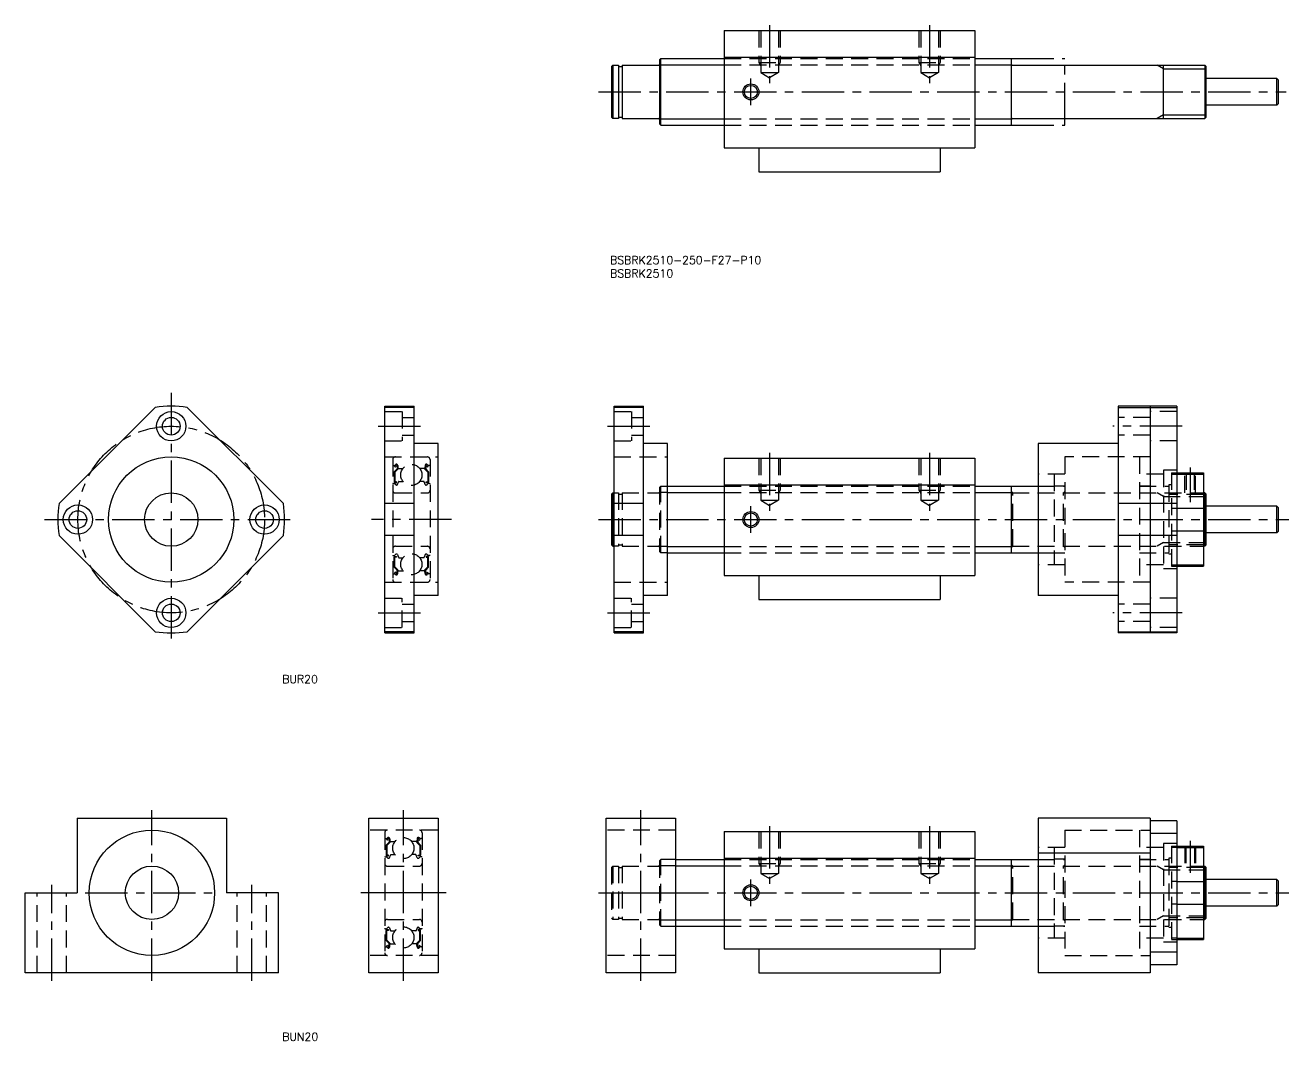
# Model space of a CAD drawing. Extents: x -219 to 518, y -294 to 90.
# Drawn here: x -219.3 to 254.5, y -294.3 to 86.6 of the extents above; entities that cross this region are included whole.
import ezdxf

# ---------------------------------------------------------------- set-up
doc = ezdxf.new("R2010")
doc.units = 0
doc.header["$LTSCALE"] = 0.5
for name, pattern in [('CENTER', [50.8, 31.75, -6.35, 6.35, -6.35]), ('DASHED', [19.05, 12.7, -6.35]), ('PHANTOM', [63.5, 31.75, -6.35, 6.35, -6.35, 6.35, -6.35])]:
    doc.linetypes.add(name, pattern=pattern)
for name, color, linetype in [('MSM_CENTER', 1, 'CENTER'), ('MSM_CONTINUOUS', 7, 'CONTINUOUS'), ('MSM_DASHED', 4, 'DASHED'), ('MSM_IMAGINARY', 6, 'PHANTOM'), ('MSM_NARROW', 5, 'CONTINUOUS'), ('MSM_PART_NUMBER', 7, 'CONTINUOUS')]:
    doc.layers.add(name, color=color, linetype=linetype)
doc.styles.get("Standard").update_dxf_attribs({"font": 'txt.shx', "height": 3, "bigfont": 'bigfont.shx'})

# ---------------------------------------------------------------- blocks, each defined once
blk = doc.blocks.new('*U15')
at = {"layer": 'MSM_PART_NUMBER'}
blk.add_text('BSBRK2510-250-F27-P10', height=3, dxfattribs=at).set_placement((0, -3))
blk = doc.blocks.new('*U16')
at = {"layer": 'MSM_PART_NUMBER'}
blk.add_text('BSBRK2510', height=3, dxfattribs=at).set_placement((0, -8))
blk = doc.blocks.new('*U17')
at = {"layer": 'MSM_PART_NUMBER'}
blk.add_text('BUR20', height=3, dxfattribs=at).set_placement((-122.96, -160.19))
blk = doc.blocks.new('*U18')
at = {"layer": 'MSM_PART_NUMBER'}
blk.add_text('BUN20', height=3, dxfattribs=at).set_placement((-122.96, -294.31))

msp = doc.modelspace()

# ---------------------------------------------------------------- linework, layer by layer
at = {"layer": 'MSM_CENTER'}
for p, q in [((59.8, 86.6), (59.8, 64.94)), ((119.8, 86.6), (119.8, 64.94)), ((52.8, 56.6), (52.8, 66.6)), ((-4.33, 61.6), (253.47, 61.6)), ((-164.57, -51.31), (-164.57, -146.31)), ((-87.03, -63.81), (-71.03, -63.81)), ((-1.03, -63.81), (14.97, -63.81)), ((214.47, -63.81), (188.47, -63.81)), ((59.8, -73.81), (59.8, -95.48)), ((119.8, -73.81), (119.8, -95.48)), ((217.47, -79.31), (217.47, -92.31)), ((52.8, -103.81), (52.8, -93.81)), ((-212.07, -98.81), (-117.07, -98.81)), ((-59.53, -98.81), (-89.53, -98.81)), ((-4.33, -98.81), (254.47, -98.81)), ((-87.03, -133.81), (-71.03, -133.81)), ((-1.03, -133.81), (14.97, -133.81)), ((214.47, -133.81), (188.47, -133.81)), ((-171.8, -271.81), (-171.8, -207.81)), ((-77.53, -271.81), (-77.53, -207.81)), ((11.47, -271.81), (11.47, -207.81)), ((59.8, -213.81), (59.8, -235.48)), ((119.8, -213.81), (119.8, -235.48)), ((217.47, -219.31), (217.47, -231.31)), ((-209.3, -271.81), (-209.3, -235.81)), ((-134.3, -271.81), (-134.3, -235.81)), ((52.8, -243.81), (52.8, -233.81)), ((-196.8, -238.81), (-146.8, -238.81)), ((-61.53, -238.81), (-93.53, -238.81)), ((-4.33, -238.81), (254.47, -238.81))]:
    msp.add_line(p, q, dxfattribs=at)
msp.add_circle((-164.57, -98.81), 35, dxfattribs=at)
at = {"layer": 'MSM_CONTINUOUS'}
for p, q in [((42.8, 84.6), (42.8, 40.6)), ((42.8, 84.6), (136.8, 84.6)), ((136.8, 84.6), (136.8, 40.6)), ((0.47, 71.1), (0.97, 71.6)), ((0.47, 71.1), (0.47, 52.1)), ((0.97, 71.6), (3.12, 71.6)), ((0.97, 71.6), (0.97, 51.6)), ((3.12, 71.6), (3.12, 51.6)), ((3.12, 71.1), (4.47, 71.1)), ((4.47, 71.6), (4.47, 51.6)), ((4.47, 71.6), (18.17, 71.6)), ((18.97, 74.1), (18.47, 73.6)), ((18.47, 73.6), (18.47, 49.6)), ((18.97, 74.1), (42.8, 74.1)), ((18.97, 49.1), (18.97, 74.1)), ((42.8, 74.6), (136.8, 74.6)), ((136.8, 74.1), (150.47, 74.1)), ((150.47, 49.1), (150.47, 74.1)), ((150.77, 71.6), (222.97, 71.6)), ((207.47, 51.6), (207.47, 71.6)), ((223.47, 71.1), (222.97, 71.6)), ((222.97, 71.6), (222.97, 51.6)), ((223.47, 52.1), (223.47, 71.1)), ((249.97, 66.6), (223.47, 66.6)), ((250.47, 66.1), (249.97, 66.6)), ((249.97, 56.6), (249.97, 66.6)), ((250.47, 66.1), (250.47, 57.1)), ((249.97, 56.6), (250.47, 57.1)), ((249.97, 56.6), (223.47, 56.6)), ((0.97, 51.6), (0.47, 52.1)), ((3.12, 51.6), (0.97, 51.6)), ((3.12, 52.1), (4.47, 52.1)), ((4.47, 51.6), (18.17, 51.6)), ((18.97, 49.1), (18.47, 49.6)), ((18.97, 49.1), (42.8, 49.1)), ((136.8, 49.1), (150.47, 49.1)), ((150.77, 51.6), (222.97, 51.6)), ((222.97, 51.6), (223.47, 52.1)), ((42.8, 40.6), (136.8, 40.6)), ((55.8, 40.6), (55.8, 31.6)), ((123.8, 40.6), (123.8, 31.6)), ((55.8, 31.6), (123.8, 31.6)), ((-170.58, -56.74), (-206.64, -92.8)), ((-158.56, -56.74), (-122.5, -92.8)), ((-84.53, -141.31), (-84.53, -56.31)), ((-84.53, -56.31), (-73.53, -56.31)), ((-73.53, -56.74), (-84.53, -56.74)), ((-73.53, -141.31), (-73.53, -56.31)), ((1.47, -141.31), (1.47, -56.31)), ((1.47, -56.31), (12.47, -56.31)), ((12.47, -56.74), (1.47, -56.74)), ((12.47, -141.31), (12.47, -56.31)), ((212.47, -56.31), (190.47, -56.31)), ((190.47, -56.31), (190.47, -141.31)), ((190.47, -56.74), (212.47, -56.74)), ((202.47, -56.31), (202.47, -141.31)), ((212.47, -56.31), (212.47, -141.31)), ((-64.53, -70.31), (-73.53, -70.31)), ((-64.53, -127.31), (-64.53, -70.31)), ((21.47, -70.31), (12.47, -70.31)), ((21.47, -127.31), (21.47, -70.31)), ((190.47, -70.31), (160.47, -70.31)), ((160.47, -70.31), (160.47, -127.31)), ((42.8, -75.81), (42.8, -119.81)), ((42.8, -75.81), (136.8, -75.81)), ((136.8, -75.81), (136.8, -119.81)), ((212.47, -81.31), (222.47, -81.31)), ((212.47, -81.83), (222.47, -81.83)), ((222.47, -81.31), (222.47, -116.31)), ((0.47, -89.31), (0.97, -88.81)), ((0.47, -89.31), (0.47, -108.31)), ((0.97, -88.81), (0.97, -108.81)), ((0.97, -88.81), (1.47, -88.81)), ((21.47, -86.31), (42.8, -86.31)), ((42.8, -85.81), (136.8, -85.81)), ((136.8, -86.31), (160.47, -86.31)), ((150.47, -111.31), (150.47, -86.31)), ((222.97, -88.81), (222.47, -88.81)), ((223.47, -89.31), (222.97, -88.81)), ((222.97, -88.81), (222.97, -108.81)), ((223.47, -108.31), (223.47, -89.31)), ((-73.53, -92.8), (-84.53, -92.8)), ((12.47, -92.8), (1.47, -92.8)), ((212.47, -92.8), (190.47, -92.8)), ((212.47, -94.58), (222.47, -94.58)), ((249.97, -93.81), (223.47, -93.81)), ((250.47, -94.31), (249.97, -93.81)), ((249.97, -103.81), (249.97, -93.81)), ((250.47, -94.31), (250.47, -103.31)), ((212.47, -103.05), (222.47, -103.05)), ((249.97, -103.81), (223.47, -103.81)), ((249.97, -103.81), (250.47, -103.31)), ((-206.64, -104.82), (-170.58, -140.89)), ((-122.5, -104.82), (-158.56, -140.89)), ((-73.53, -104.82), (-84.53, -104.82)), ((0.97, -108.81), (0.47, -108.31)), ((0.97, -108.81), (1.47, -108.81)), ((12.47, -104.82), (1.47, -104.82)), ((212.47, -104.82), (190.47, -104.82)), ((222.97, -108.81), (222.47, -108.81)), ((222.97, -108.81), (223.47, -108.31)), ((21.47, -111.31), (42.8, -111.31)), ((136.8, -111.31), (160.47, -111.31)), ((212.47, -115.79), (222.47, -115.79)), ((212.47, -116.31), (222.47, -116.31)), ((42.8, -119.81), (136.8, -119.81)), ((55.8, -119.81), (55.8, -128.81)), ((123.8, -119.81), (123.8, -128.81)), ((-64.53, -127.31), (-73.53, -127.31)), ((21.47, -127.31), (12.47, -127.31)), ((190.47, -127.31), (160.47, -127.31)), ((55.8, -128.81), (123.8, -128.81)), ((-73.53, -140.89), (-84.53, -140.89)), ((-84.53, -141.31), (-73.53, -141.31)), ((12.47, -140.89), (1.47, -140.89)), ((1.47, -141.31), (12.47, -141.31)), ((190.47, -140.89), (212.47, -140.89)), ((212.47, -141.31), (190.47, -141.31)), ((-199.8, -210.81), (-199.8, -238.81)), ((-199.8, -210.81), (-143.8, -210.81)), ((-143.8, -210.81), (-143.8, -238.81)), ((-90.53, -268.81), (-90.53, -210.81)), ((-90.53, -210.81), (-64.53, -210.81)), ((-64.53, -210.81), (-64.53, -268.81)), ((-1.53, -268.81), (-1.53, -210.81)), ((-1.53, -210.81), (24.47, -210.81)), ((24.47, -210.81), (24.47, -268.81)), ((202.47, -210.81), (160.47, -210.81)), ((160.47, -210.81), (160.47, -268.81)), ((202.47, -210.81), (202.47, -268.81)), ((212.47, -211.81), (202.47, -211.81)), ((212.47, -211.81), (212.47, -265.81)), ((42.8, -215.81), (42.8, -259.81)), ((42.8, -215.81), (136.8, -215.81)), ((136.8, -215.81), (136.8, -259.81)), ((212.47, -216.54), (202.47, -216.54)), ((212.47, -221.31), (222.47, -221.31)), ((212.47, -221.83), (222.47, -221.83)), ((222.47, -221.31), (222.47, -256.31)), ((24.47, -226.31), (42.8, -226.31)), ((42.8, -225.81), (136.8, -225.81)), ((136.8, -226.31), (160.47, -226.31)), ((150.47, -251.31), (150.47, -226.31)), ((160.47, -223.81), (202.47, -223.81)), ((222.47, -228.81), (222.97, -228.81)), ((223.47, -229.31), (222.97, -228.81)), ((222.97, -228.81), (222.97, -248.81)), ((223.47, -248.31), (223.47, -229.31)), ((212.47, -234.58), (222.47, -234.58)), ((249.97, -233.81), (223.47, -233.81)), ((250.47, -234.31), (249.97, -233.81)), ((249.97, -243.81), (249.97, -233.81)), ((250.47, -234.31), (250.47, -243.31)), ((-219.3, -268.81), (-219.3, -238.81)), ((-124.3, -268.81), (-124.3, -238.81)), ((-64.53, -238.81), (-90.53, -238.81)), ((-1.53, -238.81), (24.47, -238.81)), ((212.47, -243.05), (222.47, -243.05)), ((249.97, -243.81), (223.47, -243.81)), ((249.97, -243.81), (250.47, -243.31)), ((222.47, -248.81), (222.97, -248.81)), ((222.97, -248.81), (223.47, -248.31)), ((24.47, -251.31), (42.8, -251.31)), ((136.8, -251.31), (160.47, -251.31)), ((212.47, -255.79), (222.47, -255.79)), ((42.8, -259.81), (136.8, -259.81)), ((55.8, -259.81), (55.8, -268.81)), ((123.8, -259.81), (123.8, -268.81)), ((212.47, -256.31), (222.47, -256.31)), ((212.47, -261.08), (202.47, -261.08)), ((-124.3, -268.81), (-219.3, -268.81)), ((-64.53, -268.81), (-90.53, -268.81)), ((24.47, -268.81), (-1.53, -268.81)), ((55.8, -268.81), (123.8, -268.81)), ((202.47, -268.81), (160.47, -268.81)), ((212.47, -265.81), (202.47, -265.81))]:
    msp.add_line(p, q, dxfattribs=at)
for points in [[(-219.3, -238.81), (-199.8, -238.81)], [(-124.3, -238.81), (-143.8, -238.81)]]:
    msp.add_lwpolyline(points, dxfattribs=at)
for centre, radius in [((52.8, 61.6), 2.46), ((-164.57, -63.81), 5.5), ((-164.57, -63.81), 3.3), ((-164.57, -98.81), 23.5), ((-164.57, -98.81), 10), ((-199.57, -98.81), 5.5), ((-129.57, -98.81), 5.5), ((-199.57, -98.81), 3.3), ((-129.57, -98.81), 3.3), ((52.8, -98.81), 2.46), ((-164.57, -133.81), 5.5), ((-164.57, -133.81), 3.3), ((-171.8, -238.81), 23.5), ((-171.8, -238.81), 10), ((52.8, -238.81), 2.46)]:
    msp.add_circle(centre, radius, dxfattribs=at)
for centre, radius, start, end in [((18.17, 71.9), 0.3, 270, 0), ((150.77, 71.9), 0.3, 180, 270), ((18.17, 51.3), 0.3, 0, 90), ((150.77, 51.3), 0.3, 90, 180), ((-164.57, -98.81), 42.5, 81.8699, 98.1301), ((-164.57, -98.81), 42.5, 171.8699, 188.1301), ((-164.57, -98.81), 42.5, 351.8699, 8.1301), ((-164.57, -98.81), 42.5, 261.8699, 278.1301)]:
    msp.add_arc(centre, radius, start, end, dxfattribs=at)
at = {"layer": 'MSM_DASHED'}
for p, q in [((55.8, 84.6), (55.8, 72.6)), ((56.47, 84.6), (56.47, 68.85)), ((63.12, 84.6), (63.12, 68.85)), ((63.8, 84.6), (63.8, 72.6)), ((115.8, 84.6), (115.8, 72.6)), ((116.47, 84.6), (116.47, 68.85)), ((123.12, 84.6), (123.12, 68.85)), ((123.8, 84.6), (123.8, 72.6)), ((42.8, 74.1), (136.8, 74.1)), ((42.8, 71.75), (136.8, 71.75)), ((55.8, 72.6), (63.8, 72.6)), ((55.8, 72.6), (56.47, 71.43)), ((63.8, 72.6), (63.12, 71.43)), ((115.8, 72.6), (123.8, 72.6)), ((115.8, 72.6), (116.47, 71.43)), ((123.8, 72.6), (123.12, 71.43)), ((56.47, 68.85), (63.12, 68.85)), ((56.47, 68.85), (59.8, 66.94)), ((63.12, 68.85), (59.8, 66.94)), ((116.47, 68.85), (123.12, 68.85)), ((116.47, 68.85), (119.8, 66.94)), ((123.12, 68.85), (119.8, 66.94)), ((42.8, 51.45), (136.8, 51.45)), ((42.8, 49.1), (136.8, 49.1)), ((-84.53, -58.31), (-78.03, -58.31)), ((-78.03, -58.31), (-78.03, -69.31)), ((-78.03, -60.51), (-73.53, -60.51)), ((1.47, -58.31), (7.97, -58.31)), ((7.97, -58.31), (7.97, -69.31)), ((7.97, -60.51), (12.47, -60.51)), ((202.47, -60.51), (190.47, -60.51)), ((212.47, -58.31), (202.47, -58.31)), ((-84.53, -69.31), (-78.03, -69.31)), ((-78.03, -67.11), (-73.53, -67.11)), ((1.47, -69.31), (7.97, -69.31)), ((7.97, -67.11), (12.47, -67.11)), ((202.47, -67.11), (190.47, -67.11)), ((212.47, -69.31), (202.47, -69.31)), ((-84.53, -75.31), (-64.53, -75.31)), ((1.47, -75.31), (21.47, -75.31)), ((202.47, -75.31), (170.47, -75.31)), ((170.47, -75.31), (170.47, -122.31)), ((198.47, -75.31), (198.47, -122.31)), ((-81.53, -76.31), (-81.53, -121.31)), ((-81.33, -78.51), (-80.75, -78.51)), ((-79.9, -79.81), (-81, -80.91)), ((-80.75, -78.51), (-80.53, -78.25)), ((-80.48, -79.13), (-80.71, -78.94)), ((-79.6, -79.93), (-80.7, -81.03)), ((-80.52, -78.71), (-80.3, -78.45)), ((-80.29, -78.9), (-80.52, -78.71)), ((-80.48, -79.13), (-80.29, -78.9)), ((-79.95, -78.57), (-79.9, -79.81)), ((-79.65, -78.53), (-79.57, -79.43)), ((-79.6, -79.09), (-79.6, -79.93)), ((-79.37, -79.61), (-77.65, -79.61)), ((-69.69, -79.61), (-71.4, -79.61)), ((-69.41, -78.53), (-69.49, -79.43)), ((-69.46, -79.09), (-69.46, -79.93)), ((-69.46, -79.93), (-68.36, -81.03)), ((-69.11, -78.57), (-69.16, -79.81)), ((-69.16, -79.81), (-68.06, -80.91)), ((-68.77, -78.9), (-68.54, -78.71)), ((-68.57, -79.13), (-68.77, -78.9)), ((-68.54, -78.71), (-68.75, -78.45)), ((-68.57, -79.13), (-68.34, -78.94)), ((-68.31, -78.51), (-68.53, -78.25)), ((-67.73, -78.51), (-68.31, -78.51)), ((-67.53, -76.31), (-67.53, -121.31)), ((55.8, -75.81), (55.8, -87.81)), ((56.47, -75.81), (56.47, -91.56)), ((63.12, -75.81), (63.12, -91.56)), ((63.8, -75.81), (63.8, -87.81)), ((115.8, -75.81), (115.8, -87.81)), ((116.47, -75.81), (116.47, -91.56)), ((123.12, -75.81), (123.12, -91.56)), ((123.8, -75.81), (123.8, -87.81)), ((212.47, -80.31), (207.47, -80.31)), ((207.47, -80.31), (207.47, -117.31)), ((-81, -80.91), (-81, -84.71)), ((-80.7, -81.03), (-80.7, -84.71)), ((-80.08, -84.71), (-80.7, -84.71)), ((-80.7, -85.01), (-80.08, -85.01)), ((-80.08, -85.01), (-80.08, -84.71)), ((-79.73, -85.67), (-79.37, -84.65)), ((-79.19, -84.51), (-77.65, -84.51)), ((-69.87, -84.51), (-71.4, -84.51)), ((-69.32, -85.67), (-69.68, -84.65)), ((-68.98, -84.71), (-68.36, -84.71)), ((-68.98, -85.01), (-68.98, -84.71)), ((-68.36, -85.01), (-68.98, -85.01)), ((-68.36, -81.03), (-68.36, -84.71)), ((-68.06, -80.91), (-68.06, -84.71)), ((170.47, -81.81), (160.47, -81.81)), ((166.47, -81.81), (166.47, -115.81)), ((207.47, -81.81), (198.47, -81.81)), ((210.47, -81.31), (210.47, -116.31)), ((210.47, -81.31), (212.47, -81.31)), ((210.47, -81.83), (212.47, -81.83)), ((215.47, -88.81), (215.47, -81.31)), ((215.97, -81.31), (215.97, -88.81)), ((218.97, -81.31), (218.97, -88.81)), ((219.47, -88.81), (219.47, -81.31)), ((-81.33, -85.31), (-80.83, -85.31)), ((-80.83, -85.31), (-80.45, -85.69)), ((-80.53, -88.81), (-68.53, -88.81)), ((-68.23, -85.31), (-68.6, -85.69)), ((-67.73, -85.31), (-68.23, -85.31)), ((1.47, -88.81), (3.12, -88.81)), ((3.12, -88.81), (3.12, -108.81)), ((3.12, -89.31), (4.47, -89.31)), ((4.47, -88.81), (4.47, -108.81)), ((4.47, -88.81), (18.17, -88.81)), ((18.97, -86.31), (18.47, -86.81)), ((18.47, -86.81), (18.47, -110.81)), ((21.47, -88.66), (18.47, -88.66)), ((18.97, -111.31), (18.97, -86.31)), ((18.97, -86.31), (21.47, -86.31)), ((42.8, -86.31), (136.8, -86.31)), ((42.8, -88.66), (136.8, -88.66)), ((55.8, -87.81), (63.8, -87.81)), ((55.8, -87.81), (56.47, -88.99)), ((63.8, -87.81), (63.12, -88.99)), ((115.8, -87.81), (123.8, -87.81)), ((115.8, -87.81), (116.47, -88.99)), ((123.8, -87.81), (123.12, -88.99)), ((150.97, -88.81), (150.47, -88.31)), ((150.77, -88.81), (222.47, -88.81)), ((150.97, -108.81), (150.97, -88.81)), ((160.47, -86.31), (170.47, -86.31)), ((170.47, -86.26), (166.47, -86.26)), ((169.97, -88.81), (170.47, -88.31)), ((169.97, -108.81), (169.97, -88.81)), ((202.47, -86.26), (198.47, -86.26)), ((198.47, -86.31), (209.47, -86.31)), ((207.47, -90.17), (205.13, -88.81)), ((210.47, -85.81), (209.47, -85.81)), ((209.47, -85.81), (209.47, -111.81)), ((222.47, -89.36), (209.47, -89.36)), ((56.47, -91.56), (63.12, -91.56)), ((56.47, -91.56), (59.8, -93.48)), ((63.12, -91.56), (59.8, -93.48)), ((116.47, -91.56), (123.12, -91.56)), ((116.47, -91.56), (119.8, -93.48)), ((123.12, -91.56), (119.8, -93.48)), ((207.47, -90.17), (222.47, -90.17)), ((210.47, -94.58), (212.47, -94.58)), ((210.47, -103.05), (212.47, -103.05)), ((-80.53, -108.81), (-68.53, -108.81)), ((3.12, -108.81), (1.47, -108.81)), ((3.12, -108.31), (4.47, -108.31)), ((4.47, -108.81), (18.17, -108.81)), ((21.47, -108.96), (18.47, -108.96)), ((42.8, -108.96), (136.8, -108.96)), ((150.97, -108.81), (150.47, -109.31)), ((150.77, -108.81), (222.47, -108.81)), ((169.97, -108.81), (170.47, -109.31)), ((207.47, -107.46), (205.13, -108.81)), ((207.47, -107.46), (222.47, -107.46)), ((222.47, -108.27), (209.47, -108.27)), ((-81.33, -112.31), (-80.83, -112.31)), ((-81, -116.72), (-81, -112.91)), ((-80.83, -112.31), (-80.45, -111.94)), ((-80.7, -112.61), (-80.08, -112.61)), ((-80.7, -116.59), (-80.7, -112.91)), ((-80.08, -112.91), (-80.7, -112.91)), ((-80.08, -112.61), (-80.08, -112.91)), ((-79.73, -111.96), (-79.37, -112.98)), ((-79.19, -113.11), (-77.65, -113.11)), ((-69.87, -113.11), (-71.4, -113.11)), ((-69.32, -111.96), (-69.68, -112.98)), ((-68.36, -112.61), (-68.98, -112.61)), ((-68.98, -112.61), (-68.98, -112.91)), ((-68.98, -112.91), (-68.36, -112.91)), ((-68.23, -112.31), (-68.6, -111.94)), ((-68.36, -116.59), (-68.36, -112.91)), ((-67.73, -112.31), (-68.23, -112.31)), ((-68.06, -116.72), (-68.06, -112.91)), ((18.97, -111.31), (18.47, -110.81)), ((21.47, -111.31), (18.97, -111.31)), ((42.8, -111.31), (136.8, -111.31)), ((160.47, -111.31), (170.47, -111.31)), ((170.47, -111.36), (166.47, -111.36)), ((198.47, -111.31), (209.47, -111.31)), ((202.47, -111.36), (198.47, -111.36)), ((210.47, -111.81), (209.47, -111.81)), ((-79.9, -117.82), (-81, -116.72)), ((-79.6, -117.69), (-80.7, -116.59)), ((-79.95, -119.06), (-79.9, -117.82)), ((-79.65, -119.1), (-79.57, -118.2)), ((-79.6, -118.54), (-79.6, -117.69)), ((-79.37, -118.01), (-77.65, -118.01)), ((-69.69, -118.01), (-71.4, -118.01)), ((-69.41, -119.1), (-69.49, -118.2)), ((-69.46, -117.69), (-68.36, -116.59)), ((-69.46, -118.54), (-69.46, -117.69)), ((-69.16, -117.82), (-68.06, -116.72)), ((-69.11, -119.06), (-69.16, -117.82)), ((170.47, -115.81), (160.47, -115.81)), ((207.47, -115.81), (198.47, -115.81)), ((212.47, -117.31), (207.47, -117.31)), ((210.47, -115.79), (212.47, -115.79)), ((210.47, -116.31), (212.47, -116.31)), ((-84.53, -122.31), (-64.53, -122.31)), ((-81.33, -119.11), (-80.75, -119.11)), ((-80.75, -119.11), (-80.53, -119.38)), ((-80.48, -118.5), (-80.71, -118.69)), ((-80.29, -118.73), (-80.52, -118.92)), ((-80.52, -118.92), (-80.3, -119.18)), ((-80.48, -118.5), (-80.29, -118.73)), ((-68.57, -118.5), (-68.77, -118.73)), ((-68.77, -118.73), (-68.54, -118.92)), ((-68.54, -118.92), (-68.75, -119.18)), ((-68.57, -118.5), (-68.34, -118.69)), ((-68.31, -119.11), (-68.53, -119.38)), ((-67.73, -119.11), (-68.31, -119.11)), ((1.47, -122.31), (21.47, -122.31)), ((202.47, -122.31), (170.47, -122.31)), ((-84.53, -128.31), (-78.03, -128.31)), ((-78.03, -139.31), (-78.03, -128.31)), ((-78.03, -130.51), (-73.53, -130.51)), ((1.47, -128.31), (7.97, -128.31)), ((7.97, -139.31), (7.97, -128.31)), ((7.97, -130.51), (12.47, -130.51)), ((202.47, -130.51), (190.47, -130.51)), ((212.47, -128.31), (202.47, -128.31)), ((-78.03, -137.11), (-73.53, -137.11)), ((7.97, -137.11), (12.47, -137.11)), ((202.47, -137.11), (190.47, -137.11)), ((-84.53, -139.31), (-78.03, -139.31)), ((1.47, -139.31), (7.97, -139.31)), ((212.47, -139.31), (202.47, -139.31)), ((-64.53, -215.31), (-90.53, -215.31)), ((-84.53, -216.31), (-84.53, -261.31)), ((-70.53, -216.31), (-70.53, -261.31)), ((24.47, -215.31), (-1.53, -215.31)), ((55.8, -215.81), (55.8, -227.81)), ((56.47, -215.81), (56.47, -231.56)), ((63.12, -215.81), (63.12, -231.56)), ((63.8, -215.81), (63.8, -227.81)), ((115.8, -215.81), (115.8, -227.81)), ((116.47, -215.81), (116.47, -231.56)), ((123.12, -215.81), (123.12, -231.56)), ((123.8, -215.81), (123.8, -227.81)), ((170.47, -215.31), (170.47, -262.31)), ((170.47, -215.31), (202.47, -215.31)), ((198.47, -215.31), (198.47, -262.31)), ((-84.33, -218.51), (-83.9, -218.51)), ((-82.9, -219.81), (-84, -220.91)), ((-84, -220.91), (-84, -224.71)), ((-83.75, -218.51), (-83.53, -218.25)), ((-83.48, -219.13), (-83.71, -218.94)), ((-82.6, -219.93), (-83.7, -221.03)), ((-83.7, -221.03), (-83.7, -224.71)), ((-83.52, -218.71), (-83.3, -218.45)), ((-83.29, -218.9), (-83.52, -218.71)), ((-83.48, -219.13), (-83.29, -218.9)), ((-82.95, -218.57), (-82.9, -219.81)), ((-82.65, -218.53), (-82.57, -219.43)), ((-82.6, -219.09), (-82.6, -219.93)), ((-82.37, -219.61), (-80.65, -219.61)), ((-72.69, -219.61), (-74.4, -219.61)), ((-72.41, -218.53), (-72.49, -219.43)), ((-72.46, -219.09), (-72.46, -219.93)), ((-72.46, -219.93), (-71.36, -221.03)), ((-72.11, -218.57), (-72.16, -219.81)), ((-72.16, -219.81), (-71.06, -220.91)), ((-71.77, -218.9), (-71.54, -218.71)), ((-71.57, -219.13), (-71.77, -218.9)), ((-71.54, -218.71), (-71.75, -218.45)), ((-71.57, -219.13), (-71.34, -218.94)), ((-71.31, -218.51), (-71.53, -218.25)), ((-71.36, -221.03), (-71.36, -224.71)), ((-70.73, -218.51), (-71.15, -218.51)), ((-71.06, -220.91), (-71.06, -224.71)), ((170.47, -221.81), (160.47, -221.81)), ((166.47, -221.81), (166.47, -255.81)), ((207.47, -221.81), (198.47, -221.81)), ((212.47, -220.31), (207.47, -220.31)), ((207.47, -220.31), (207.47, -257.31)), ((210.47, -221.31), (210.47, -256.31)), ((210.47, -221.31), (212.47, -221.31)), ((212.47, -221.83), (210.47, -221.83)), ((215.47, -221.31), (215.47, -228.81)), ((215.85, -221.31), (215.85, -228.81)), ((219.09, -221.31), (219.09, -228.81)), ((219.47, -221.31), (219.47, -228.81)), ((-84.33, -225.31), (-83.83, -225.31)), ((-83.83, -225.31), (-83.45, -225.69)), ((-83.08, -224.71), (-83.7, -224.71)), ((-83.7, -225.01), (-83.08, -225.01)), ((-83.08, -225.01), (-83.08, -224.71)), ((-82.73, -225.67), (-82.37, -224.65)), ((-82.19, -224.51), (-80.65, -224.51)), ((-72.87, -224.51), (-74.4, -224.51)), ((-72.32, -225.67), (-72.68, -224.65)), ((-71.98, -224.71), (-71.36, -224.71)), ((-71.98, -225.01), (-71.98, -224.71)), ((-71.36, -225.01), (-71.98, -225.01)), ((-71.23, -225.31), (-71.6, -225.69)), ((-70.73, -225.31), (-71.23, -225.31)), ((18.97, -226.31), (18.47, -226.81)), ((18.47, -226.81), (18.47, -250.81)), ((18.97, -251.31), (18.97, -226.31)), ((24.47, -226.31), (18.97, -226.31)), ((42.8, -226.31), (136.8, -226.31)), ((160.47, -226.31), (170.47, -226.31)), ((170.47, -226.26), (166.47, -226.26)), ((198.47, -226.26), (202.47, -226.26)), ((198.47, -226.31), (209.47, -226.31)), ((210.47, -225.81), (209.47, -225.81)), ((209.47, -225.81), (209.47, -251.81)), ((-83.53, -228.81), (-71.53, -228.81)), ((0.47, -229.31), (0.97, -228.81)), ((0.47, -229.31), (0.47, -248.31)), ((0.97, -228.81), (3.12, -228.81)), ((0.97, -228.81), (0.97, -248.81)), ((3.12, -228.81), (3.12, -248.81)), ((3.12, -229.31), (4.47, -229.31)), ((4.47, -228.81), (4.47, -248.81)), ((4.47, -228.81), (18.17, -228.81)), ((24.47, -228.66), (18.47, -228.66)), ((42.8, -228.66), (136.8, -228.66)), ((55.8, -227.81), (63.8, -227.81)), ((55.8, -227.81), (56.47, -228.99)), ((56.47, -231.56), (63.12, -231.56)), ((56.47, -231.56), (59.8, -233.48)), ((63.12, -231.56), (59.8, -233.48)), ((63.8, -227.81), (63.12, -228.99)), ((115.8, -227.81), (123.8, -227.81)), ((115.8, -227.81), (116.47, -228.99)), ((116.47, -231.56), (123.12, -231.56)), ((116.47, -231.56), (119.8, -233.48)), ((123.12, -231.56), (119.8, -233.48)), ((123.8, -227.81), (123.12, -228.99)), ((150.97, -228.81), (150.47, -228.31)), ((150.77, -228.81), (222.47, -228.81)), ((150.97, -248.81), (150.97, -228.81)), ((169.97, -228.81), (170.47, -228.31)), ((169.97, -248.81), (169.97, -228.81)), ((207.47, -230.17), (205.13, -228.81)), ((207.47, -230.17), (222.47, -230.17)), ((222.47, -229.36), (209.47, -229.36)), ((212.47, -234.58), (210.47, -234.58)), ((-214.8, -268.81), (-214.8, -238.81)), ((-203.8, -268.81), (-203.8, -238.81)), ((-139.8, -268.81), (-139.8, -238.81)), ((-128.8, -268.81), (-128.8, -238.81)), ((212.47, -243.05), (210.47, -243.05)), ((-83.53, -248.81), (-71.53, -248.81)), ((0.97, -248.81), (0.47, -248.31)), ((3.12, -248.81), (0.97, -248.81)), ((3.12, -248.31), (4.47, -248.31)), ((4.47, -248.81), (18.17, -248.81)), ((18.47, -248.96), (24.47, -248.96)), ((18.97, -251.31), (18.47, -250.81)), ((42.8, -248.96), (136.8, -248.96)), ((150.97, -248.81), (150.47, -249.31)), ((150.77, -248.81), (222.47, -248.81)), ((169.97, -248.81), (170.47, -249.31)), ((207.47, -247.46), (205.13, -248.81)), ((207.47, -247.46), (222.47, -247.46)), ((222.47, -248.27), (209.47, -248.27)), ((-84.33, -252.31), (-83.83, -252.31)), ((-84, -256.72), (-84, -252.91)), ((-83.83, -252.31), (-83.45, -251.94)), ((-83.7, -252.61), (-83.08, -252.61)), ((-83.7, -256.59), (-83.7, -252.91)), ((-83.08, -252.91), (-83.7, -252.91)), ((-83.08, -252.61), (-83.08, -252.91)), ((-82.73, -251.96), (-82.37, -252.98)), ((-82.19, -253.11), (-80.65, -253.11)), ((-72.87, -253.11), (-74.4, -253.11)), ((-72.32, -251.96), (-72.68, -252.98)), ((-71.36, -252.61), (-71.98, -252.61)), ((-71.98, -252.61), (-71.98, -252.91)), ((-71.98, -252.91), (-71.36, -252.91)), ((-71.23, -252.31), (-71.6, -251.94)), ((-71.36, -256.59), (-71.36, -252.91)), ((-70.73, -252.31), (-71.23, -252.31)), ((-71.06, -256.72), (-71.06, -252.91)), ((18.97, -251.31), (24.47, -251.31)), ((42.8, -251.31), (136.8, -251.31)), ((160.47, -251.31), (170.47, -251.31)), ((170.47, -255.81), (160.47, -255.81)), ((170.47, -251.36), (166.47, -251.36)), ((198.47, -251.31), (209.47, -251.31)), ((198.47, -251.36), (202.47, -251.36)), ((207.47, -255.81), (198.47, -255.81)), ((210.47, -251.81), (209.47, -251.81)), ((212.47, -255.79), (210.47, -255.79)), ((-84.33, -259.11), (-83.9, -259.11)), ((-82.9, -257.82), (-84, -256.72)), ((-83.75, -259.11), (-83.53, -259.38)), ((-83.48, -258.5), (-83.71, -258.69)), ((-82.6, -257.69), (-83.7, -256.59)), ((-83.29, -258.73), (-83.52, -258.92)), ((-83.52, -258.92), (-83.3, -259.18)), ((-83.48, -258.5), (-83.29, -258.73)), ((-82.95, -259.06), (-82.9, -257.82)), ((-82.65, -259.1), (-82.57, -258.2)), ((-82.6, -258.54), (-82.6, -257.69)), ((-82.37, -258.01), (-80.65, -258.01)), ((-72.69, -258.01), (-74.4, -258.01)), ((-72.41, -259.1), (-72.49, -258.2)), ((-72.46, -257.69), (-71.36, -256.59)), ((-72.46, -258.54), (-72.46, -257.69)), ((-72.16, -257.82), (-71.06, -256.72)), ((-72.11, -259.06), (-72.16, -257.82)), ((-71.57, -258.5), (-71.77, -258.73)), ((-71.77, -258.73), (-71.54, -258.92)), ((-71.54, -258.92), (-71.75, -259.18)), ((-71.57, -258.5), (-71.34, -258.69)), ((-71.31, -259.11), (-71.53, -259.38)), ((-70.73, -259.11), (-71.15, -259.11)), ((212.47, -257.31), (207.47, -257.31)), ((210.47, -256.31), (212.47, -256.31)), ((-64.53, -262.31), (-90.53, -262.31)), ((24.47, -262.31), (-1.53, -262.31)), ((170.47, -262.31), (202.47, -262.31))]:
    msp.add_line(p, q, dxfattribs=at)
for centre in [(-74.53, -82.06), (-74.53, -115.56), (-77.53, -222.06), (-77.53, -255.56)]:
    msp.add_circle(centre, 3.97, dxfattribs=at)
for centre, radius, start, end in [((-80.53, -76.31), 1, 90, 180), ((-68.53, -76.31), 1, 0, 90), ((-81.33, -78.31), 0.2, 180, 270), ((-80.52, -78.71), 0.3, 139.9098, 229.9963), ((-80.14, -78.57), 0.5, 4.987, 139.9098), ((-80.15, -78.58), 0.2, 2.3754, 139.9922), ((-79.37, -79.41), 0.2, 184.987, 270), ((-69.69, -79.41), 0.2, 270, 355.013), ((-68.91, -78.57), 0.5, 40.0902, 175.013), ((-68.91, -78.58), 0.2, 40.0078, 177.6246), ((-68.54, -78.71), 0.3, 310.0037, 40.0902), ((-67.73, -78.31), 0.2, 270, 0), ((-80.7, -84.71), 0.3, 180, 270), ((-79.19, -84.71), 0.2, 90, 160.0299), ((-69.87, -84.71), 0.2, 19.9701, 90), ((-68.36, -84.71), 0.3, 270, 0), ((-81.33, -85.51), 0.2, 90, 180), ((-80.53, -87.81), 1, 180, 270), ((-80.03, -85.26), 0.601, 225.0291, 271.1927), ((-80.04, -85.53), 0.332, 273.6422, 335.5106), ((-69.02, -85.53), 0.332, 204.4894, 266.3578), ((-69.03, -85.26), 0.601, 268.8073, 314.9709), ((-68.53, -87.81), 1, 270, 0), ((-67.73, -85.51), 0.2, 0, 90), ((18.17, -88.51), 0.3, 270, 0), ((150.77, -88.51), 0.3, 180, 270), ((-80.53, -109.81), 1, 90, 180), ((-68.53, -109.81), 1, 0, 90), ((18.17, -109.11), 0.3, 0, 90), ((150.77, -109.11), 0.3, 90, 180), ((-81.33, -112.11), 0.2, 180, 270), ((-80.7, -112.91), 0.3, 90, 180), ((-80.03, -112.37), 0.601, 88.8073, 134.9709), ((-80.04, -112.1), 0.332, 24.4894, 86.3578), ((-79.19, -112.91), 0.2, 199.9701, 270), ((-69.87, -112.91), 0.2, 270, 340.0299), ((-69.02, -112.1), 0.332, 93.6422, 155.5106), ((-69.03, -112.37), 0.601, 45.0291, 91.1927), ((-68.36, -112.91), 0.3, 0, 90), ((-67.73, -112.11), 0.2, 270, 0), ((-79.37, -118.21), 0.2, 90, 175.013), ((-69.69, -118.21), 0.2, 4.987, 90), ((-81.33, -119.31), 0.2, 90, 180), ((-80.53, -121.31), 1, 180, 270), ((-80.52, -118.92), 0.3, 130.0037, 220.0902), ((-80.14, -119.05), 0.5, 220.0902, 355.013), ((-80.15, -119.05), 0.2, 220.0078, 357.6246), ((-68.91, -119.05), 0.5, 184.987, 319.9098), ((-68.91, -119.05), 0.2, 182.3754, 319.9922), ((-68.53, -121.31), 1, 270, 0), ((-68.54, -118.92), 0.3, 319.9098, 49.9963), ((-67.73, -119.31), 0.2, 0, 90), ((-83.53, -216.31), 1, 90, 180), ((-71.53, -216.31), 1, 0, 90), ((-84.33, -218.31), 0.2, 180, 270), ((-83.52, -218.71), 0.3, 139.9098, 229.9963), ((-83.14, -218.57), 0.5, 4.987, 139.9098), ((-83.15, -218.58), 0.2, 2.3754, 139.9922), ((-82.37, -219.41), 0.2, 184.987, 270), ((-72.69, -219.41), 0.2, 270, 355.013), ((-71.91, -218.57), 0.5, 40.0902, 175.013), ((-71.91, -218.58), 0.2, 40.0078, 177.6246), ((-71.54, -218.71), 0.3, 310.0037, 40.0902), ((-70.73, -218.31), 0.2, 270, 0), ((-84.33, -225.51), 0.2, 90, 180), ((-83.7, -224.71), 0.3, 180, 270), ((-83.03, -225.26), 0.601, 225.0291, 271.1927), ((-83.04, -225.53), 0.332, 273.6422, 335.5106), ((-82.19, -224.71), 0.2, 90, 160.0299), ((-72.87, -224.71), 0.2, 19.9701, 90), ((-72.02, -225.53), 0.332, 204.4894, 266.3578), ((-72.03, -225.26), 0.601, 268.8073, 314.9709), ((-71.36, -224.71), 0.3, 270, 0), ((-70.73, -225.51), 0.2, 0, 90), ((-83.53, -227.81), 1, 180, 270), ((-71.53, -227.81), 1, 270, 0), ((18.17, -228.51), 0.3, 270, 0), ((150.77, -228.51), 0.3, 180, 270), ((-83.53, -249.81), 1, 90, 180), ((-71.53, -249.81), 1, 0, 90), ((18.17, -249.11), 0.3, 0, 90), ((150.77, -249.11), 0.3, 90, 180), ((-84.33, -252.11), 0.2, 180, 270), ((-83.7, -252.91), 0.3, 90, 180), ((-83.03, -252.37), 0.601, 88.8073, 134.9709), ((-83.04, -252.1), 0.332, 24.4894, 86.3578), ((-82.19, -252.91), 0.2, 199.9701, 270), ((-72.87, -252.91), 0.2, 270, 340.0299), ((-72.02, -252.1), 0.332, 93.6422, 155.5106), ((-72.03, -252.37), 0.601, 45.0291, 91.1927), ((-71.36, -252.91), 0.3, 0, 90), ((-70.73, -252.11), 0.2, 270, 0), ((-84.33, -259.31), 0.2, 90, 180), ((-83.52, -258.92), 0.3, 130.0037, 220.0902), ((-83.14, -259.05), 0.5, 220.0902, 355.013), ((-83.15, -259.05), 0.2, 220.0078, 357.6246), ((-82.37, -258.21), 0.2, 90, 175.013), ((-72.69, -258.21), 0.2, 4.987, 90), ((-71.91, -259.05), 0.5, 184.987, 319.9098), ((-71.91, -259.05), 0.2, 182.3754, 319.9922), ((-71.54, -258.92), 0.3, 319.9098, 49.9963), ((-70.73, -259.31), 0.2, 0, 90), ((-83.53, -261.31), 1, 180, 270), ((-71.53, -261.31), 1, 270, 0)]:
    msp.add_arc(centre, radius, start, end, dxfattribs=at)
at = {"layer": 'MSM_IMAGINARY'}
for p, q in [((150.47, 74.1), (170.47, 74.1)), ((170.47, 49.1), (170.47, 74.1)), ((150.47, 49.1), (170.47, 49.1))]:
    msp.add_line(p, q, dxfattribs=at)
at = {"layer": 'MSM_NARROW'}
for p, q in [((18.47, 71.75), (42.8, 71.75)), ((136.8, 71.75), (150.47, 71.75)), ((207.47, 70.25), (205.13, 71.6)), ((207.47, 70.25), (223.47, 70.25)), ((207.47, 52.96), (205.13, 51.6)), ((207.47, 52.96), (223.47, 52.96)), ((18.47, 51.45), (42.8, 51.45)), ((136.8, 51.45), (150.47, 51.45)), ((21.47, -88.66), (42.8, -88.66)), ((136.8, -88.66), (150.47, -88.66)), ((222.47, -90.17), (223.47, -90.17)), ((21.47, -108.96), (42.8, -108.96)), ((136.8, -108.96), (150.47, -108.96)), ((222.47, -107.46), (223.47, -107.46)), ((24.47, -228.66), (42.8, -228.66)), ((136.8, -228.66), (150.47, -228.66)), ((222.47, -230.17), (223.47, -230.17)), ((24.47, -248.96), (42.8, -248.96)), ((136.8, -248.96), (150.47, -248.96)), ((222.47, -247.46), (223.47, -247.46))]:
    msp.add_line(p, q, dxfattribs=at)
for centre in [(52.8, 61.6), (52.8, -98.81), (52.8, -238.81)]:
    msp.add_circle(centre, 3, dxfattribs=at)

# ---------------------------------------------------------------- block references
at = {"layer": 'MSM_CONTINUOUS'}
for name in ['*U15', '*U16', '*U17', '*U18']:
    msp.add_blockref(name, (0, 0), dxfattribs=at)

doc.saveas('drawing.dxf')
